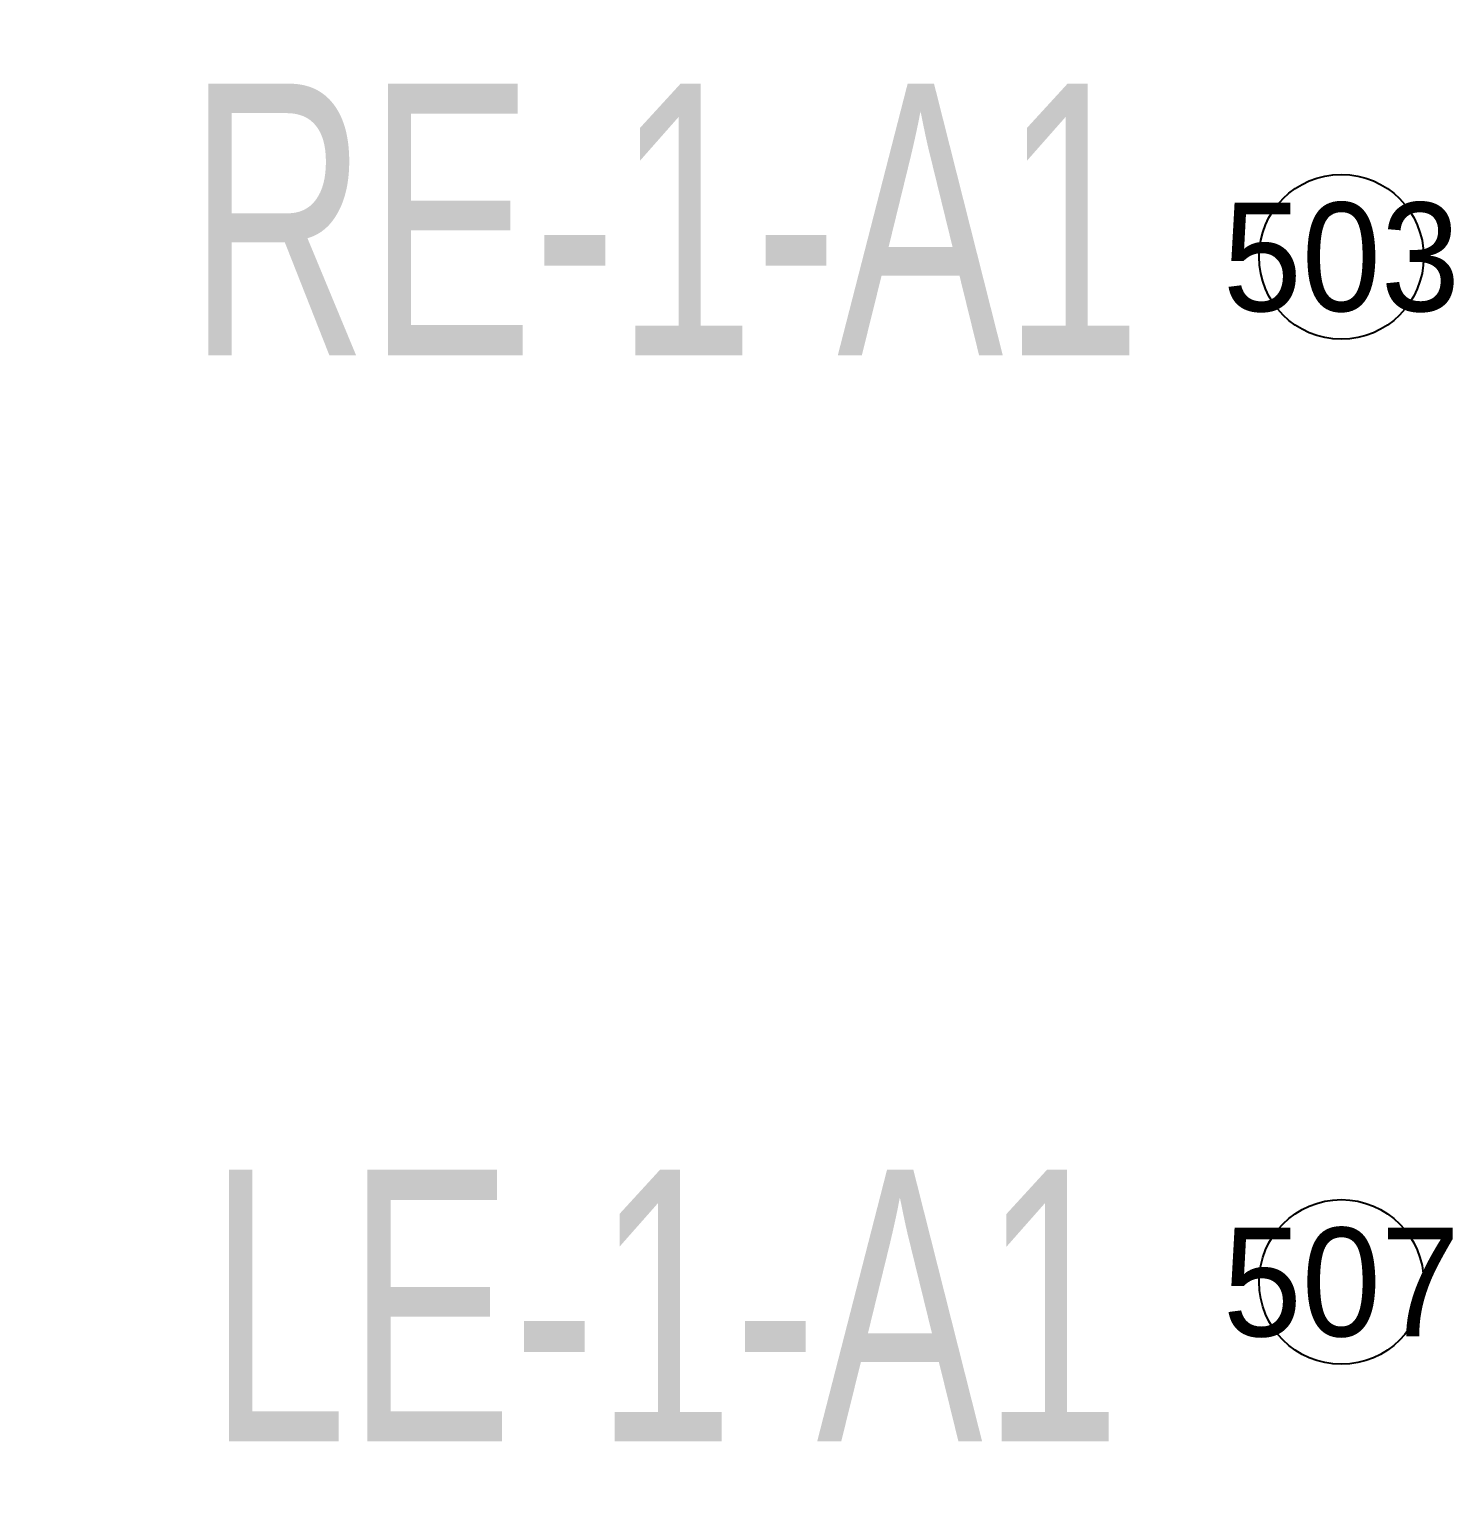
# Model space of a CAD drawing. Header units: millimetres. Extents: x 89450 to 753248, y -530175 to 1209785.
# Drawn here: x 265145 to 267112, y -306703 to -304678 of the extents above; entities that cross this region are included whole.
import ezdxf
from ezdxf.enums import TextEntityAlignment as Align

# ---------------------------------------------------------------- set-up
doc = ezdxf.new("R2010")
doc.units = ezdxf.units.MM
doc.header["$LTSCALE"] = 150
doc.layers.add('------01 Distribution Panel', color=3, linetype='Continuous')
doc.layers.add('-----29 Indicator', color=1, linetype='Continuous')
doc.styles.add('ELEC', font='')
doc.styles.get('ELEC').set_extended_font_data('Dotum')

msp = doc.modelspace()

# ---------------------------------------------------------------- wipeouts: each hides what was drawn before it
at = {"color": 1}
for points in [[(265145.2, -305202.5), (266900, -305202.5), (266900, -304677.5), (265145.2, -304677.5)], [(265145.2, -306702.5), (266900, -306702.5), (266900, -306177.5), (265145.2, -306177.5)]]:
    msp.add_wipeout(points, dxfattribs=at).dxf.layer = '------01 Distribution Panel'

# ---------------------------------------------------------------- next in the draw order: linework, layer by layer
at = {"layer": '-----29 Indicator'}
for centre in [(266956.9, -304991.7), (266956.9, -306407.4)]:
    msp.add_circle(centre, 113.7, dxfattribs=at)

# ---------------------------------------------------------------- next in the draw order: texts
at = {"layer": '------01 Distribution Panel', "style": 'ELEC', "width": 0.7}
for s, p in [('RE-1-A1', (266022.6, -304940)), ('LE-1-A1', (266022.6, -306440))]:
    msp.add_text(s, height=375, dxfattribs=at).set_placement(p, align=Align.MIDDLE_CENTER)
at = {"layer": '-----29 Indicator', "style": 'ELEC'}
for s, p in [('503', (266956.9, -304991.7)), ('507', (266956.9, -306407.4))]:
    msp.add_text(s, height=150, dxfattribs=at).set_placement(p, align=Align.MIDDLE_CENTER)

doc.saveas('drawing.dxf')
